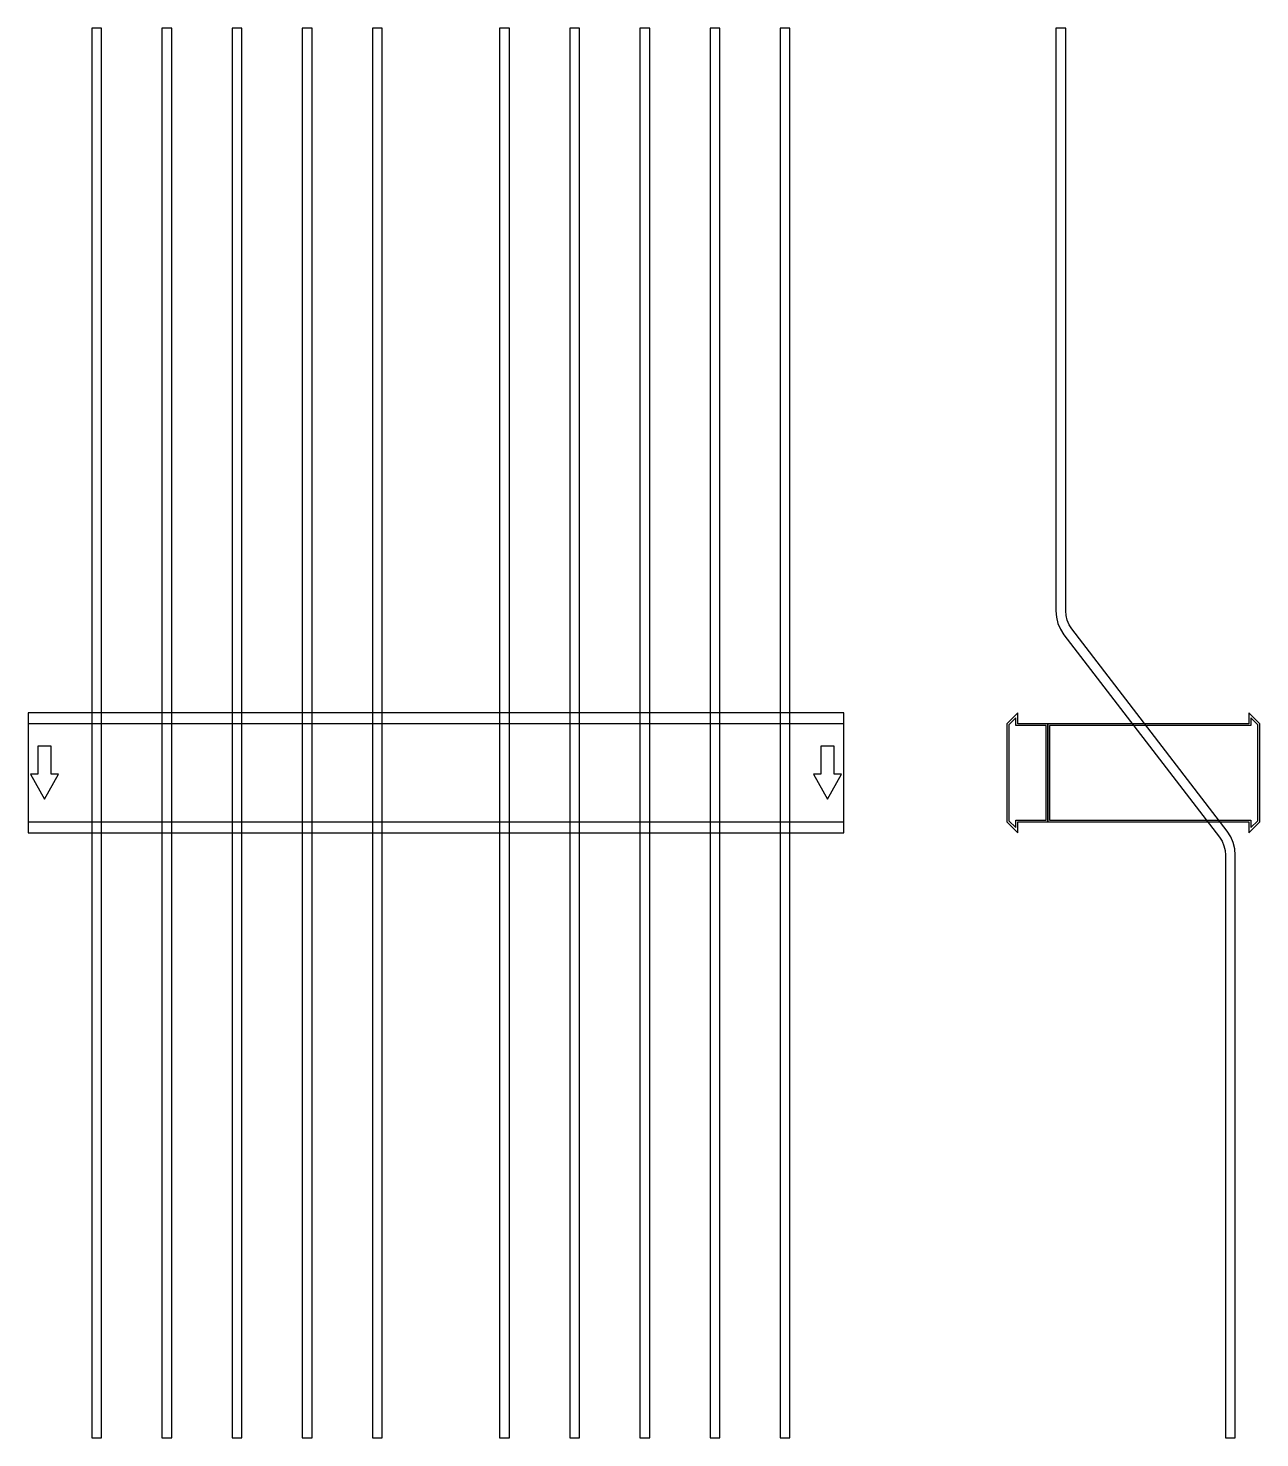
# Model space of a CAD drawing. Extents: x 0 to 1510, y -815 to 913.
import ezdxf

# ---------------------------------------------------------------- set-up
doc = ezdxf.new("R2010")
doc.units = 0
doc.layers.add('Halfen', color=7, linetype='CONTINUOUS')

msp = doc.modelspace()

# ---------------------------------------------------------------- linework, layer by layer
at = {"layer": 'Halfen', "color": 7}
for points in [[(90, -815.455), (90, 913.129), (78, 913.129), (78, -815.455)], [(176, -815.455), (176, 913.129), (164, 913.129), (164, -815.455)], [(262, -815.455), (262, 913.129), (250, 913.129), (250, -815.455)], [(348, -815.455), (348, 913.129), (336, 913.129), (336, -815.455)], [(434, -815.455), (434, 913.129), (422, 913.129), (422, -815.455)], [(590, -815.455), (590, 913.129), (578, 913.129), (578, -815.455)], [(676, -815.455), (676, 913.129), (664, 913.129), (664, -815.455)], [(762, -815.455), (762, 913.129), (750, 913.129), (750, -815.455)], [(848, -815.455), (848, 913.129), (836, 913.129), (836, -815.455)], [(934, -815.455), (934, 913.129), (922, 913.129), (922, -815.455)], [(1480, -815.455), (1480, -100.956), (1479.359, -93.137), (1477.453, -85.527), (1474.332, -78.329), (1470.081, -71.735), (1279.439, 176.714), (1276.251, 181.659), (1273.911, 187.057), (1272.481, 192.765), (1272, 198.629), (1272, 252.129), (1272, 913.129), (1260, 913.129), (1260, 252.129), (1260, 198.629), (1260.641, 190.81), (1262.547, 183.2), (1265.668, 176.002), (1269.919, 169.409), (1460.561, -79.04), (1463.749, -83.986), (1466.089, -89.384), (1467.519, -95.092), (1468, -100.956), (1468, -815.455)], [(0, -73.5), (1000, -73.5), (1000, 73.5), (0, 73.5)], [(1250, -60), (1250, 60), (1213.5, 60), (1213.5, 73.5), (1200, 60), (1200, -60), (1213.5, -73.5), (1213.5, -60)], [(1510, -60), (1510, 60), (1496.5, 73.5), (1496.5, 60), (1250, 60), (1250, -60), (1496.5, -60), (1496.5, -73.5)], [(0, -60), (1000, -60), (1000, 60), (0, 60)], [(1248, -58), (1248, 58), (1211, 58), (1211, 67.25), (1202.5, 58.75), (1202.5, -58.75), (1211, -67.25), (1211, -58)], [(1507.5, -58.75), (1507.5, 58.75), (1499, 67.25), (1499, 58), (1252, 58), (1252, -58), (1499, -58), (1499, -67.25)], [(20, -32.5), (37, -1.5), (28, -1.5), (28, 32.5), (12, 32.5), (12, -1.5), (3, -1.5)], [(980, -32.5), (997, -1.5), (988, -1.5), (988, 32.5), (972, 32.5), (972, -1.5), (963, -1.5)]]:
    msp.add_lwpolyline(points, close=True, dxfattribs=at)

doc.saveas('drawing.dxf')
